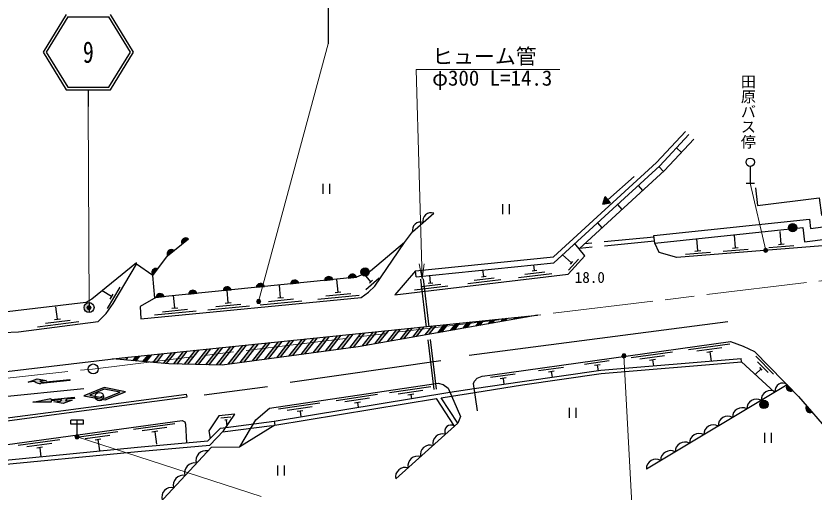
# Model space of a CAD drawing. Units: millimetres at full size, sheet at 1:1000; details may follow other scales. Extents: x 40000 to 680000, y 20000 to 380000.
# Drawn here: x 387976 to 483420, y 262475 to 319447 of the extents above; entities that cross this region are included whole.
import ezdxf
from ezdxf.enums import TextEntityAlignment as Align

# ---------------------------------------------------------------- set-up
doc = ezdxf.new("R2010")
doc.units = ezdxf.units.MM
doc.header["$LTSCALE"] = 1000
doc.linetypes.add('CHAIN', pattern=[18.5, 12, -1.5, 3.5, -1.5])
doc.linetypes.add('DASHED', pattern=[7.5, 6, -1.5])
for name, color, linetype, lineweight in [('M-BGD', 7, 'Continuous', 25), ('M-BMK', 2, 'CHAIN', 13), ('M-BMK-SRVR', 3, 'Continuous', 25), ('M-STR-HTXT', 7, 'Continuous', 13), ('M-STR-STRC', 7, 'Continuous', 25)]:
    doc.layers.add(name, color=color, linetype=linetype, lineweight=lineweight)
doc.layers.add('M-BMK-HTXT', color=7, linetype='Continuous')
doc.styles.add('@ＭＳ ゴシック', font='')
doc.styles.add('ＭＳ ゴシック', font='')
doc.styles.get('@ＭＳ ゴシック').set_extended_font_data('@MS Gothic')
doc.styles.get('ＭＳ ゴシック').set_extended_font_data('MS Gothic')

# ---------------------------------------------------------------- blocks, each defined once
blk = doc.blocks.new('open_arrow')
at = {"color": 0, "linetype": 'Continuous', "lineweight": -2}
blk.add_lwpolyline([(7.5, 1.25), (0, 0), (7.5, -1.25)], dxfattribs=at)

msp = doc.modelspace()

# ---------------------------------------------------------------- hatches: boundary and pattern name
at = {"layer": 'M-BGD'}
for points in [[(458433, 297831), (458168, 296926), (459098, 297084)], [(480363, 294113, -1), (481363, 294113, -0.41421), (480863, 293613, -0.41421)], [(407828, 292143, -0.82183), (408600, 292763)], [(406105, 290758, -0.82183), (406877, 291378)], [(404351, 288392, -0.82183), (404941, 289188)], [(429234, 288809, -1), (430234, 288809, -0.41421), (429734, 288309, -0.41421)], [(424868, 287802, -0.82183), (425854, 287901)], [(427709, 288088, -0.82183), (428695, 288188)], [(416714, 286979, -0.82183), (417699, 287079)], [(420819, 287393, -0.82183), (421805, 287493)], [(408622, 286163, -0.82183), (409607, 286263)], [(412745, 286579, -0.82183), (413730, 286678)], [(404721, 285770, -0.82183), (405707, 285869)], [(396735, 285146), (396735, 283946, -1)], [(480881, 274611, -0.82183), (480190, 275321)], [(476921, 272966, -1), (477921, 272966, -0.41421), (477421, 272466, -0.41421)], [(483186, 272042, -0.82183), (482536, 272790)]]:
    msp.add_hatch(color=256, dxfattribs=at).paths.add_polyline_path(points)
at = {"layer": 'M-STR-HTXT'}
for points in [[(477861, 291512, -1), (477422, 291272, -0.41421), (477522, 291612, -0.41421)], [(417215, 285399, -1), (416776, 285160, -0.41421), (416876, 285499, -0.41421)], [(396933, 284666, -1), (396494, 284427, -0.41421), (396594, 284766, -0.41421)], [(460909, 278892, -1), (460470, 278653, -0.41421), (460570, 278992, -0.41421)], [(395505, 269206, -1), (395066, 268967, -0.41421), (395166, 269306, -0.41421)]]:
    msp.add_hatch(color=256, dxfattribs=at).paths.add_polyline_path(points)
at = {"layer": 'M-STR-STRC'}
for points in [[(450341, 283642), (449113, 283516), (449031, 283411)], [(439635, 282541), (439195, 282496), (438445, 281540), (438915, 281623)], [(441051, 282687), (440612, 282642), (439957, 281807), (440427, 281890)], [(442468, 282833), (442029, 282788), (441470, 282075), (441939, 282157)], [(443885, 282979), (443446, 282933), (442982, 282342), (443451, 282425)], [(445302, 283124), (444863, 283079), (444494, 282609), (444964, 282692)], [(446719, 283270), (446280, 283225), (446006, 282876), (446476, 282959)], [(448136, 283416), (447697, 283370), (447519, 283144), (447988, 283227)], [(431133, 281667), (430693, 281622), (429372, 279936), (429841, 280019)], [(432550, 281813), (432110, 281768), (430884, 280204), (431353, 280286)], [(433967, 281959), (433527, 281913), (432396, 280471), (432866, 280554)], [(435384, 282104), (434944, 282059), (433908, 280738), (434378, 280821)], [(436801, 282250), (436361, 282205), (435421, 281005), (435890, 281088)], [(438218, 282396), (437778, 282351), (436933, 281273), (437402, 281356)], [(421214, 280647), (420774, 280602), (419164, 278548), (419616, 278609)], [(422631, 280793), (422191, 280748), (420620, 278743), (421072, 278804)], [(424048, 280939), (423608, 280893), (422076, 278938), (422528, 278999)], [(425465, 281084), (425025, 281039), (423532, 279134), (423983, 279194)], [(426882, 281230), (426442, 281185), (424987, 279329), (425439, 279389)], [(428299, 281376), (427859, 281331), (426443, 279524), (426895, 279584)], [(429716, 281521), (429276, 281476), (427899, 279719), (428350, 279780)], [(412712, 279773), (412273, 279728), (410698, 277718), (411095, 277709)], [(414129, 279919), (413690, 279873), (411978, 277690), (412375, 277681)], [(415546, 280064), (415107, 280019), (413342, 277768), (413793, 277828)], [(416963, 280210), (416523, 280165), (414797, 277963), (415249, 278023)], [(418380, 280356), (417940, 280311), (416253, 278158), (416705, 278218)], [(419797, 280501), (419357, 280456), (417709, 278353), (418161, 278414)], [(402794, 278753), (402354, 278708), (401947, 278188), (402325, 278156)], [(404211, 278899), (403771, 278853), (403167, 278083), (403546, 278051)], [(405628, 279044), (405188, 278999), (404388, 277979), (404767, 277947)], [(407045, 279190), (406605, 279145), (405609, 277874), (405988, 277842)], [(408461, 279336), (408022, 279291), (406857, 277805), (407254, 277796)], [(409878, 279481), (409439, 279436), (408137, 277776), (408535, 277767)], [(411295, 279627), (410856, 279582), (409417, 277747), (409815, 277738)], [(401377, 278607), (400641, 278532), (399505, 278397), (401105, 278260)], [(390230, 275692), (389434, 275613), (390498, 276020), (391623, 275831), (390827, 275751, 0.20151), (391197, 275638), (394424, 275959), (394439, 275810), (390970, 275464, -0.20151)], [(392169, 273535), (392154, 273684), (389987, 273242), (392199, 273236), (392184, 273385), (393478, 273514, 0.06275), (393293, 273345), (392497, 273266), (393622, 273076), (394687, 273484), (393890, 273405, -0.13953), (394103, 273577), (394970, 273663), (394955, 273812)]]:
    msp.add_hatch(color=256, dxfattribs=at).paths.add_polyline_path(points)
h = msp.add_hatch(color=256, dxfattribs=at)
h.paths.add_polyline_path([(398514, 274986), (396101, 273991), (398663, 273493), (401076, 274487)])
h.paths.add_polyline_path([(400383, 274418), (398643, 273692), (396793, 274060), (398534, 274787)], flags=16)

# ---------------------------------------------------------------- linework, layer by layer
at = {"layer": 'M-BGD'}
for p, q in [((466979, 303669), (467563, 303122)), ((464870, 301434), (465411, 300844)), ((475792, 301442), (475792, 299442)), ((458765, 297458), (461902, 300251)), ((424686, 299354), (424686, 298154)), ((425486, 299354), (425486, 298154)), ((462376, 299146), (462916, 298556)), ((475292, 299442), (476292, 299442)), ((458168, 296926), (458433, 297831)), ((459098, 297084), (458433, 297831)), ((446165, 296943), (446165, 295743)), ((446965, 296943), (446965, 295743)), ((458168, 296926), (459098, 297084)), ((459906, 296882), (460425, 296272)), ((457520, 294694), (458061, 294104)), ((464371, 292271), (464277, 293166)), ((474010, 291704), (473891, 293199)), ((479501, 292142), (479382, 293638)), ((407828, 292143), (408600, 292763)), ((469522, 291346), (469406, 292799)), ((479152, 292114), (479850, 292170)), ((482269, 292420), (485117, 292791)), ((406105, 290758), (406877, 291378)), ((468050, 290928), (471041, 291166)), ((469173, 291318), (469871, 291374)), ((472538, 291286), (475529, 291524)), ((473661, 291676), (474359, 291732)), ((478029, 291724), (481020, 291963)), ((435755, 288944), (452267, 290623)), ((454422, 289896), (453354, 290873)), ((454036, 289030), (455251, 290358)), ((435826, 288247), (452319, 289924)), ((450004, 288986), (449921, 289680)), ((454280, 289741), (454564, 290051)), ((404351, 288392), (404941, 289188)), ((430431, 287649), (429442, 288778)), ((435755, 288944), (433274, 286073)), ((435826, 288247), (435755, 288944)), ((437566, 287494), (437456, 288413)), ((443646, 288224), (444202, 288290)), ((443924, 288257), (443827, 289061)), ((448090, 288152), (452061, 288628)), ((448848, 288545), (451231, 288831)), ((449726, 288953), (450282, 289019)), ((420819, 287393), (421805, 287493)), ((424868, 287802), (425854, 287901)), ((426490, 286398), (426345, 287891)), ((427709, 288088), (428695, 288188)), ((429838, 286732), (431418, 288116)), ((430246, 287488), (430615, 287811)), ((436411, 287054), (438794, 287339)), ((437288, 287461), (437844, 287528)), ((442009, 287423), (445981, 287899)), ((442768, 287816), (445151, 288102)), ((399411, 285871), (398273, 286545)), ((398906, 284427), (400433, 287009)), ((412745, 286579), (413730, 286678)), ((413360, 285124), (413216, 286627)), ((416714, 286979), (417699, 287079)), ((419626, 285732), (419481, 287225)), ((426142, 286364), (426839, 286432)), ((435652, 286661), (439624, 287137)), ((399233, 285570), (399590, 286172)), ((404721, 285770), (405707, 285869)), ((406968, 284504), (406824, 285982)), ((408622, 286163), (409607, 286263)), ((418162, 285289), (421148, 285578)), ((419277, 285698), (419974, 285766)), ((424060, 285559), (429037, 286042)), ((425026, 285955), (428012, 286244)), ((392943, 283164), (392746, 284651)), ((396714, 285146), (396714, 283946)), ((406619, 284470), (407316, 284538)), ((410930, 284286), (415907, 284768)), ((411896, 284681), (414882, 284970)), ((413012, 285090), (413709, 285158)), ((417195, 284893), (422172, 285376)), ((404537, 283665), (409514, 284148)), ((405504, 284060), (408490, 284350)), ((390543, 282242), (395500, 282897)), ((391495, 282670), (394469, 283063)), ((392596, 283118), (393290, 283210)), ((442183, 278849), (473101, 282885)), ((473339, 280178), (468387, 279485)), ((472390, 279743), (469419, 279327)), ((466496, 279220), (461544, 278527)), ((465547, 278784), (462576, 278368)), ((471293, 279286), (470600, 279189)), ((470946, 279237), (471100, 278141)), ((478558, 276567), (476464, 278716)), ((420786, 275625), (438802, 278206)), ((458939, 278162), (455968, 277746)), ((464450, 278328), (463756, 278231)), ((464103, 278279), (464202, 277569)), ((474753, 278043), (474720, 278442)), ((474753, 278043), (478672, 274410)), ((477924, 276787), (476668, 278076)), ((453442, 277392), (450471, 276976)), ((452344, 276935), (451651, 276838)), ((451998, 276887), (452095, 276210)), ((457841, 277705), (457148, 277608)), ((457495, 277656), (457589, 277000)), ((477081, 277222), (476378, 276537)), ((477228, 277072), (476935, 277373)), ((447683, 276585), (444712, 276169)), ((446585, 276129), (445892, 276031)), ((446239, 276080), (446341, 275379)), ((410475, 274117), (418057, 275125)), ((437591, 275079), (432645, 274348)), ((480190, 275321), (463364, 265232)), ((480881, 274611), (480190, 275321)), ((398126, 273926), (398448, 273972)), ((408437, 273852), (408391, 274199)), ((418847, 270959), (439866, 274438)), ((431205, 274134), (426259, 273403)), ((436646, 274636), (433678, 274197)), ((435552, 274171), (434860, 274069)), ((435206, 274120), (435272, 273677)), ((438824, 273758), (440073, 273965)), ((397458, 273831), (397780, 273877)), ((418920, 270464), (438286, 273669)), ((424336, 273118), (419390, 272386)), ((430260, 273691), (427292, 273252)), ((429166, 273226), (428473, 273124)), ((428820, 273175), (428901, 272623)), ((440430, 270370), (438286, 273669)), ((440810, 270702), (438824, 273758)), ((423391, 272675), (420423, 272236)), ((422297, 272210), (421605, 272107)), ((421951, 272159), (422050, 271489)), ((454125, 272555), (454125, 271355)), ((454925, 272555), (454925, 271355)), ((483186, 272042), (482536, 272790)), ((413664, 271453), (412471, 271324)), ((413239, 271105), (412960, 271075)), ((413099, 271090), (413180, 270351)), ((406972, 270633), (402020, 269946)), ((406023, 270199), (403052, 269786)), ((412446, 270135), (413092, 270219)), ((418929, 270465), (414730, 267878)), ((418847, 270959), (418929, 270465)), ((440430, 270370), (433390, 264041)), ((440810, 270702), (440430, 270370)), ((400170, 269689), (395218, 269001)), ((399221, 269254), (396249, 268841)), ((404925, 269743), (404232, 269647)), ((404579, 269695), (404785, 268209)), ((477507, 269563), (477507, 268363)), ((478307, 269563), (478307, 268363)), ((393206, 268722), (388254, 268034)), ((392257, 268287), (389285, 267874)), ((398123, 268799), (397430, 268702)), ((397776, 268750), (397965, 267390)), ((391159, 267831), (390466, 267735)), ((390812, 267783), (390962, 266706)), ((419271, 265642), (419271, 264442)), ((420071, 265642), (420071, 264442))]:
    msp.add_line(p, q, dxfattribs=at)
at = {"layer": 'M-BGD', "linetype": 'DASHED'}
for p, q in [((464343, 292497), (455359, 291626)), ((464295, 292995), (455971, 292188)), ((437980, 274743), (436404, 287958)), ((438278, 274779), (436702, 287993)), ((439866, 274438), (442786, 274862)), ((440073, 273965), (442853, 274401)), ((412681, 269662), (418929, 270465)), ((413092, 270219), (418847, 270959))]:
    msp.add_line(p, q, dxfattribs=at)
at = {"layer": 'M-BGD'}
for points in [[(452267, 290623), (464576, 301910), (468064, 305630)], [(476401, 298865), (476662, 296775), (484032, 297696), (484293, 295606), (489300, 296232), (489161, 297342), (500934, 298814), (500085, 305603), (497354, 305261)], [(452319, 289924), (464963, 301519), (468465, 305254)], [(455325, 291595), (465526, 300949), (469049, 304707)], [(464277, 293166), (482891, 295119), (483006, 294029), (499927, 296229)], [(402905, 283206), (429277, 285764), (430141, 286408), (430909, 287131), (434461, 292333), (435408, 293600), (437937, 295828)], [(464371, 292271), (482090, 294130), (482269, 292420)], [(434461, 292333), (430373, 288899), (428695, 288188), (404721, 285770), (402817, 284665), (402905, 283206)], [(404351, 288392), (406105, 290758), (408600, 292763)], [(433274, 286073), (454013, 288560), (456013, 290747), (454820, 292218)], [(487425, 292173), (467023, 290545), (464914, 291153), (464371, 292271)], [(364822, 290719), (364682, 290025), (365938, 289238), (367367, 287976), (368445, 286310), (370004, 282770), (374335, 281391), (382878, 281391), (388297, 281642), (397824, 282902), (398750, 283824), (399609, 285026), (402408, 289759), (402383, 289903)], [(402383, 289903), (397061, 285555), (396341, 285151), (381824, 283439), (378468, 283143), (377283, 283284), (376232, 283625), (372350, 284981), (370241, 288385), (368495, 290201), (369850, 290832)], [(404584, 285690), (404351, 288392), (402408, 289759)], [(443173, 272199), (442698, 275469), (442823, 275745), (443118, 276091), (443731, 276349), (444985, 276510), (473448, 280497), (474954, 279931), (476313, 279301), (481549, 273925), (485442, 269447)], [(442786, 274862), (448510, 275694), (457929, 277049), (474720, 278442)], [(442853, 274401), (448568, 275298), (457974, 276652), (474753, 278043)], [(414730, 267878), (416663, 271116), (418315, 272530), (438477, 275514), (439069, 275350), (439652, 274924), (441154, 271503), (440810, 270702)], [(369040, 267194), (373078, 268554), (377396, 269692), (381026, 270413), (385366, 271161), (392763, 272134), (408391, 274199)], [(369152, 266863), (373178, 268219), (377475, 269351), (381090, 270069), (385419, 270815), (392809, 271787), (408437, 273852)], [(412802, 269784), (414151, 271808), (412240, 271601), (411055, 269795), (411192, 268864)], [(356152, 246073), (357759, 251925), (358332, 253422), (360523, 256386), (362866, 259398), (364706, 260949), (367217, 262710), (370650, 264396), (374939, 266055), (378852, 267050), (390162, 268602), (407842, 271057), (408156, 270888), (408271, 270613), (408361, 268357)], [(357995, 244367), (359956, 250693), (361503, 254427), (362910, 256581), (363974, 257905), (365202, 258887), (366585, 259735), (370351, 261502), (376488, 263961), (378792, 264790), (381749, 265621), (384236, 266050), (402504, 267833), (410918, 268586), (412446, 270135)], [(358472, 244219), (360426, 250523), (361947, 254193), (363315, 256287), (364329, 257549), (365489, 258477), (366823, 259294), (370550, 261043), (376666, 263493), (378944, 264314), (381859, 265133), (384303, 265554), (402551, 267335), (411145, 268104), (412802, 269784)], [(397314, 252727), (411345, 267863), (414730, 267878)]]:
    msp.add_lwpolyline(points, dxfattribs=at)
for centre, radius in [((475792, 301942), 500), ((480863, 294113), 500), ((429734, 288809), 500), ((396714, 284546), 600), ((397953, 273901), 500), ((477421, 272966), 500)]:
    msp.add_circle(centre, radius, dxfattribs=at)
for centre, radius, start, end in [((437601, 294935), 954, 69.3805, 193.38701), ((436336, 293821), 954, 69.3805, 193.38701), ((408276, 292377), 505, 49.95841, 207.6166), ((406552, 290992), 505, 49.95841, 207.6166), ((404725, 288732), 505, 64.62118, 222.27937), ((425371, 287754), 505, 16.93091, 174.5891), ((428212, 288041), 505, 16.93091, 174.5891), ((417216, 286932), 505, 16.93091, 174.5891), ((421322, 287346), 505, 16.93091, 174.5891), ((409124, 286115), 505, 16.93091, 174.5891), ((413247, 286531), 505, 16.93091, 174.5891), ((405224, 285722), 505, 16.93091, 174.5891), ((479644, 274658), 859, 50.47246, 191.42305), ((480606, 275034), 505, 145.4203, 303.0785), ((478247, 273469), 1160, 61.43294, 180.46256), ((476532, 272441), 1160, 61.43294, 180.46256), ((474816, 271412), 1160, 61.43294, 180.46256), ((482935, 272480), 505, 142.16343, 299.82162), ((473101, 270384), 1160, 61.43294, 180.46256), ((440008, 269743), 756, 56.06818, 207.84404), ((471386, 269355), 1160, 61.43294, 180.46256), ((438989, 268283), 1160, 72.4413, 191.47092), ((469671, 268327), 1160, 61.43294, 180.46256), ((467955, 267298), 1160, 61.43294, 180.46256), ((410662, 266261), 1160, 77.65446, 196.68408), ((437502, 266946), 1160, 72.4413, 191.47092), ((466240, 266270), 1160, 61.43294, 180.46256), ((436014, 265609), 1160, 72.4413, 191.47092), ((464525, 265241), 1160, 61.43294, 180.46256), ((409303, 264794), 1160, 77.65446, 196.68408), ((434527, 264272), 1160, 72.4413, 191.47092), ((407943, 263327), 1160, 77.65446, 196.68408), ((406583, 261861), 1160, 77.65446, 196.68408)]:
    msp.add_arc(centre, radius, start, end, dxfattribs=at)
at = {"layer": 'M-BMK'}
msp.add_lwpolyline([(363856, 273674), (397124, 277194), (496440, 289229), (564190, 297661)], dxfattribs=at)
at = {"layer": 'M-BMK-SRVR'}
msp.add_circle((397218, 277205), 600, dxfattribs=at)
at = {"layer": 'M-STR-HTXT'}
for p, q in [((416995, 285279), (425296, 316094)), ((396714, 284546), (396631, 308623)), ((477642, 291392), (475792, 299442)), ((460690, 278772), (461957, 255239)), ((395285, 269087), (417320, 261957))]:
    msp.add_line(p, q, dxfattribs=at)
msp.add_lwpolyline([(436553, 287975), (435851, 313055), (453023, 313055)], dxfattribs=at)
for centre in [(477642, 291392), (416995, 285279), (396714, 284546), (460690, 278772), (395285, 269087)]:
    msp.add_circle(centre, 250, dxfattribs=at)
at = {"layer": 'M-STR-STRC'}
for p, q in [((425296, 340344), (425296, 316094)), ((393995, 319623), (391231, 315123)), ((394163, 319323), (391583, 315123)), ((394163, 319323), (399100, 319323)), ((401679, 315123), (399100, 319323)), ((402031, 315123), (399267, 319623)), ((391231, 315123), (393995, 310623)), ((391583, 315123), (394163, 310923)), ((399100, 310923), (401679, 315123)), ((399267, 310623), (402031, 315123)), ((393995, 310623), (399267, 310623)), ((394163, 310923), (399100, 310923)), ((396631, 310623), (396631, 308623)), ((449031, 283411), (449113, 283516)), ((438915, 281623), (439635, 282541)), ((439957, 281807), (440612, 282642)), ((440427, 281890), (441051, 282687)), ((441470, 282075), (442029, 282788)), ((441939, 282157), (442468, 282833)), ((442982, 282342), (443446, 282933)), ((443451, 282425), (443885, 282979)), ((444494, 282609), (444863, 283079)), ((444964, 282692), (445302, 283124)), ((446006, 282876), (446280, 283225)), ((446476, 282959), (446719, 283270)), ((447519, 283144), (447697, 283370)), ((447988, 283227), (448136, 283416)), ((429372, 279936), (430693, 281622)), ((429841, 280019), (431133, 281667)), ((430884, 280204), (432110, 281768)), ((431353, 280286), (432550, 281813)), ((432396, 280471), (433527, 281913)), ((432866, 280554), (433967, 281959)), ((433908, 280738), (434944, 282059)), ((434378, 280821), (435384, 282104)), ((435421, 281005), (436361, 282205)), ((435890, 281088), (436801, 282250)), ((436933, 281273), (437778, 282351)), ((437402, 281356), (438218, 282396)), ((438445, 281540), (439195, 282496)), ((419616, 278609), (421214, 280647)), ((420620, 278743), (422191, 280748)), ((421072, 278804), (422631, 280793)), ((422076, 278938), (423608, 280893)), ((422528, 278999), (424048, 280939)), ((423532, 279134), (425025, 281039)), ((423983, 279194), (425465, 281084)), ((424987, 279329), (426442, 281185)), ((425439, 279389), (426882, 281230)), ((426443, 279524), (427859, 281331)), ((426895, 279584), (428299, 281376)), ((427899, 279719), (429276, 281476)), ((428350, 279780), (429716, 281521)), ((410698, 277718), (412273, 279728)), ((411095, 277709), (412712, 279773)), ((411978, 277690), (413690, 279873)), ((412375, 277681), (414129, 279919)), ((413342, 277768), (415107, 280019)), ((413793, 277828), (415546, 280064)), ((414797, 277963), (416523, 280165)), ((415249, 278023), (416963, 280210)), ((416253, 278158), (417940, 280311)), ((416705, 278218), (418380, 280356)), ((417709, 278353), (419357, 280456)), ((418161, 278414), (419797, 280501)), ((419164, 278548), (420774, 280602)), ((401947, 278188), (402354, 278708)), ((402325, 278156), (402794, 278753)), ((403167, 278083), (403771, 278853)), ((403546, 278051), (404211, 278899)), ((404388, 277979), (405188, 278999)), ((404767, 277947), (405628, 279044)), ((405609, 277874), (406605, 279145)), ((405988, 277842), (407045, 279190)), ((406857, 277805), (408022, 279291)), ((407254, 277796), (408461, 279336)), ((408137, 277776), (409439, 279436)), ((408535, 277767), (409878, 279481)), ((409417, 277747), (410856, 279582)), ((409815, 277738), (411295, 279627)), ((401105, 278260), (401377, 278607)), ((370779, 272346), (396088, 274869)), ((394535, 270587), (394535, 271087)), ((396035, 271087), (394535, 271087)), ((395285, 269087), (395285, 271087)), ((396035, 270587), (396035, 271087)), ((396035, 270587), (394535, 270587))]:
    msp.add_line(p, q, dxfattribs=at)
for points in [[(368622, 274740), (400641, 278532), (450341, 283642)], [(450341, 283642), (428908, 279854), (412648, 277675), (406269, 277818), (399505, 278397)], [(390230, 275692), (389434, 275613), (390498, 276020), (391623, 275831), (390827, 275751)], [(391197, 275638), (394424, 275959), (394439, 275810), (390970, 275464)], [(393478, 273514), (392184, 273385), (392199, 273236), (389987, 273242), (392154, 273684), (392169, 273535), (394955, 273812), (394970, 273663), (394103, 273577)], [(393890, 273405), (394687, 273484), (393622, 273076), (392497, 273266), (393293, 273345)]]:
    msp.add_lwpolyline(points, dxfattribs=at)
for points in [[(398663, 273493), (401076, 274487), (398514, 274986), (396101, 273991)], [(398643, 273692), (400383, 274418), (398534, 274787), (396793, 274060)]]:
    msp.add_lwpolyline(points, close=True, dxfattribs=at)
for centre, radius, start, end in [((390871, 276459), 1000, 230.1185, 275.6915), ((391147, 276135), 500, 230.1185, 275.6915), ((394057, 272699), 1000, 125.38064, 139.74215), ((394299, 273117), 500, 113.03354, 144.80654)]:
    msp.add_arc(centre, radius, start, end, dxfattribs=at)

# ---------------------------------------------------------------- block references
at = {"layer": 'M-STR-HTXT', "xscale": 240, "yscale": 240, "rotation": 91.6}
msp.add_blockref('open_arrow', (436553, 287975), dxfattribs=at)

# ---------------------------------------------------------------- texts
at = {"layer": 'M-BGD', "style": 'ＭＳ ゴシック'}
msp.add_text('18.0', height=1320, dxfattribs=at).set_placement((456607, 288164), align=Align.MIDDLE_CENTER)
at = {"layer": 'M-BMK-HTXT', "style": '@ＭＳ ゴシック'}
msp.add_text('田原バス停', height=1320, rotation=270, dxfattribs=at).set_placement((475546, 303500), align=Align.MIDDLE_RIGHT)
at = {"layer": 'M-STR-HTXT', "style": 'ＭＳ ゴシック'}
for s, p in [('ヒューム管', (437751, 313155)), ('φ300 L=14.3', (437751, 310555))]:
    msp.add_text(s, height=1833, dxfattribs=at).set_placement(p, align=Align.BOTTOM_LEFT)
at = {"layer": 'M-STR-STRC', "style": 'ＭＳ ゴシック', "width": 0.75}
msp.add_text('9', height=2566, dxfattribs=at).set_placement((396631, 315123), align=Align.MIDDLE_CENTER)

doc.saveas('drawing.dxf')
